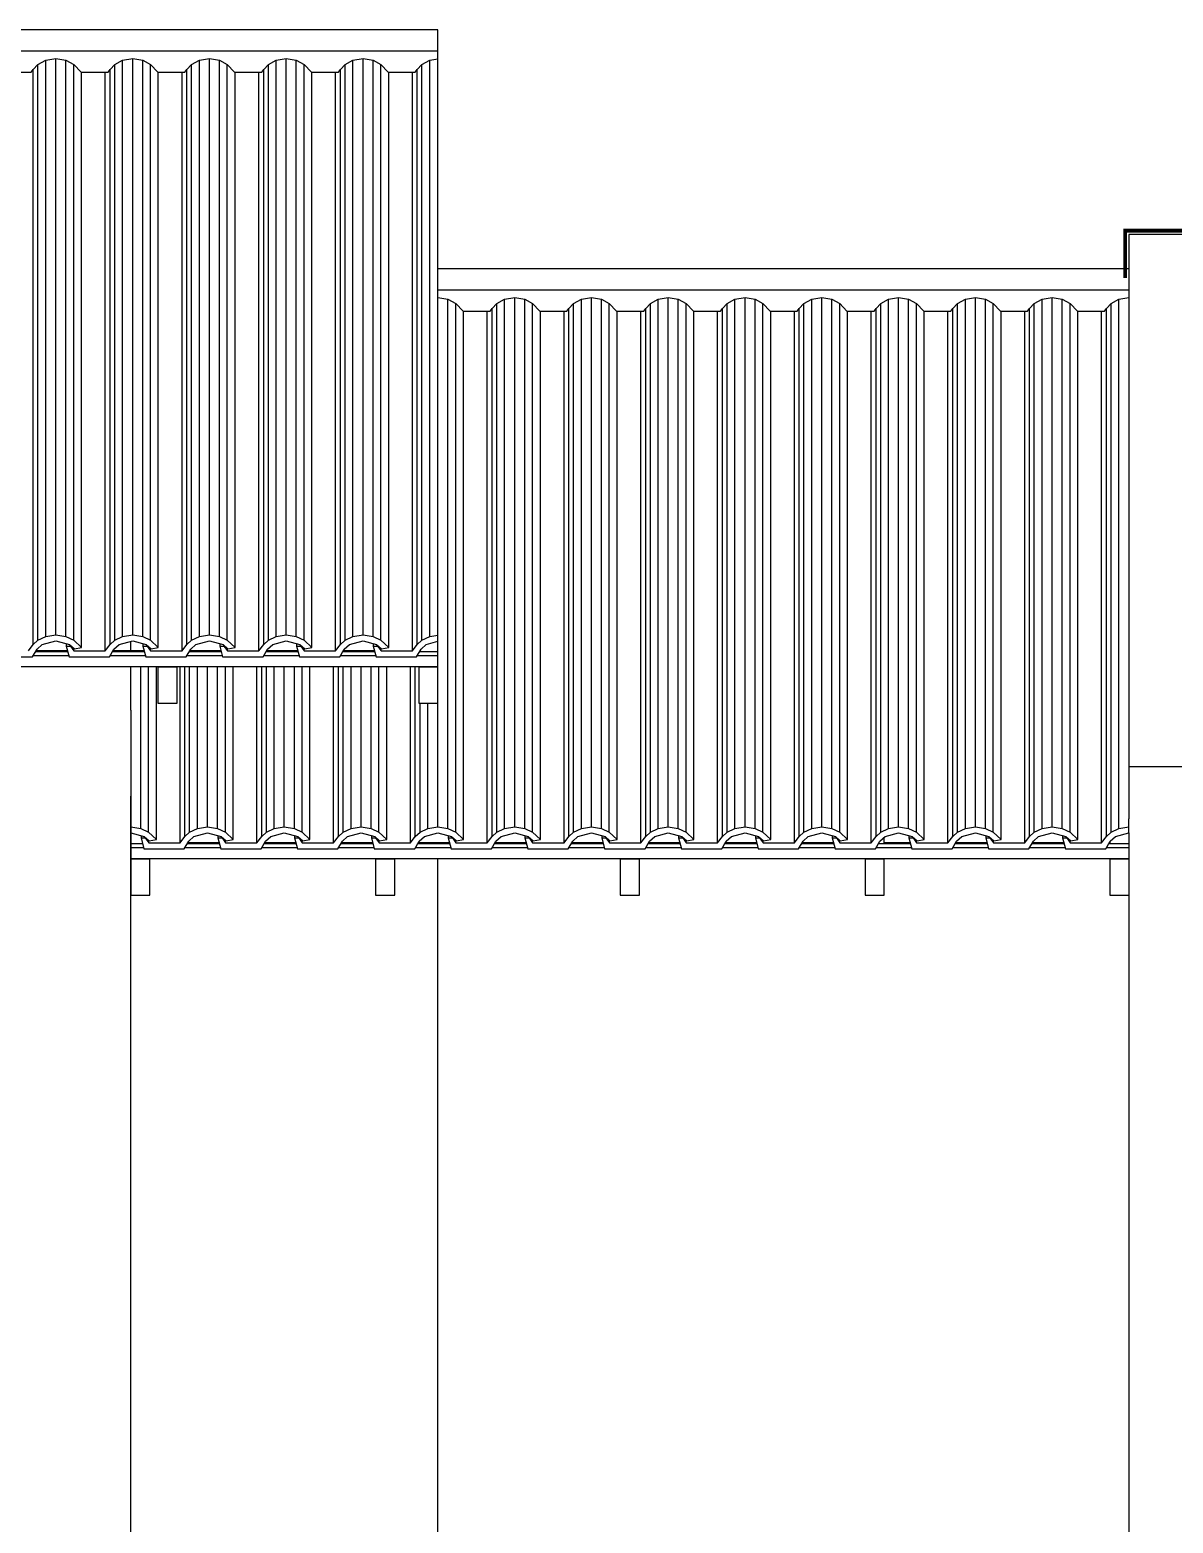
# Model space of a CAD drawing. Header units: metres. Extents: x 49 to 320, y -91 to 27.
# Drawn here: x 150.641 to 153.619, y -3.322 to 0.568 of the extents above; entities that cross this region are included whole.
import ezdxf

# ---------------------------------------------------------------- set-up
doc = ezdxf.new("R2010")
doc.units = ezdxf.units.M
doc.header["$LTSCALE"] = 0.2
doc.layers.add('ARQ-___-___-VST', color=9, linetype='Continuous')

msp = doc.modelspace()

# ---------------------------------------------------------------- linework, layer by layer
for p, q in [((151.7039, 0.5677), (145.6089, 0.5677)), ((151.7039, 0.5677), (145.6089, 0.5677)), ((151.7039, 0.5649), (151.7039, 0.5677)), ((151.7039, 0.5472), (151.7039, 0.5649)), ((151.7039, 0.5186), (151.7039, 0.5472)), ((145.6089, 0.5131), (151.7039, 0.5131)), ((151.7039, 0.5131), (151.7039, 0.5186)), ((151.7039, 0.4923), (151.7039, 0.5131)), ((150.6501, 0.4644), (150.6623, 0.4774)), ((150.6623, 0.4774), (150.6827, 0.4885)), ((150.6623, -1.0219), (150.6623, 0.4774)), ((150.6827, 0.4885), (150.7089, 0.4932)), ((150.6827, -1.012), (150.6827, 0.4885)), ((150.7089, -1.0079), (150.7089, 0.4932)), ((150.7089, 0.4932), (150.735, 0.4885)), ((150.735, -1.012), (150.735, 0.4885)), ((150.735, 0.4885), (150.7554, 0.4774)), ((150.7554, -1.0219), (150.7554, 0.4774)), ((150.7554, 0.4774), (150.7744, 0.4571)), ((150.8501, 0.4644), (150.8623, 0.4774)), ((150.8623, 0.4774), (150.8827, 0.4885)), ((150.8623, -1.0219), (150.8623, 0.4774)), ((150.8827, 0.4885), (150.9089, 0.4932)), ((150.8827, -1.012), (150.8827, 0.4885)), ((150.9089, -1.0079), (150.9089, 0.4932)), ((150.9089, 0.4932), (150.935, 0.4885)), ((150.935, -1.012), (150.935, 0.4885)), ((150.935, 0.4885), (150.9554, 0.4774)), ((150.9554, -1.0219), (150.9554, 0.4774)), ((150.9554, 0.4774), (150.9744, 0.4571)), ((151.0501, 0.4644), (151.0623, 0.4774)), ((151.0623, 0.4774), (151.0827, 0.4885)), ((151.0623, -1.0219), (151.0623, 0.4774)), ((151.0827, 0.4885), (151.1089, 0.4932)), ((151.0827, -1.012), (151.0827, 0.4885)), ((151.1089, -1.0079), (151.1089, 0.4932)), ((151.1089, 0.4932), (151.135, 0.4885)), ((151.135, -1.012), (151.135, 0.4885)), ((151.135, 0.4885), (151.1554, 0.4774)), ((151.1554, -1.0219), (151.1554, 0.4774)), ((151.1554, 0.4774), (151.1744, 0.4571)), ((151.2501, 0.4644), (151.2623, 0.4774)), ((151.2623, 0.4774), (151.2827, 0.4885)), ((151.2623, -1.0219), (151.2623, 0.4774)), ((151.2827, 0.4885), (151.3089, 0.4932)), ((151.2827, -1.012), (151.2827, 0.4885)), ((151.3089, -1.0079), (151.3089, 0.4932)), ((151.3089, 0.4932), (151.335, 0.4885)), ((151.335, -1.012), (151.335, 0.4885)), ((151.335, 0.4885), (151.3554, 0.4774)), ((151.3554, -1.0219), (151.3554, 0.4774)), ((151.3554, 0.4774), (151.3744, 0.4571)), ((151.4501, 0.4644), (151.4623, 0.4774)), ((151.4623, 0.4774), (151.4827, 0.4885)), ((151.4623, -1.0219), (151.4623, 0.4774)), ((151.4827, 0.4885), (151.5089, 0.4932)), ((151.4827, -1.012), (151.4827, 0.4885)), ((151.5089, -1.0079), (151.5089, 0.4932)), ((151.5089, 0.4932), (151.535, 0.4885)), ((151.535, -1.012), (151.535, 0.4885)), ((151.535, 0.4885), (151.5554, 0.4774)), ((151.5554, -1.0219), (151.5554, 0.4774)), ((151.5554, 0.4774), (151.5744, 0.4571)), ((151.6501, 0.4644), (151.6623, 0.4774)), ((151.6623, 0.4774), (151.6827, 0.4885)), ((151.6623, -1.0219), (151.6623, 0.4774)), ((151.6827, 0.4885), (151.7039, 0.4923)), ((151.6827, -1.012), (151.6827, 0.4885)), ((151.7039, -1.0087), (151.7039, 0.4923)), ((150.5744, 0.4571), (150.6449, 0.4571)), ((150.6449, 0.4571), (150.6501, 0.4644)), ((150.6501, -1.0335), (150.6501, 0.4644)), ((150.7744, 0.4571), (150.8449, 0.4571)), ((150.7757, -1.0413), (150.7757, 0.4571)), ((150.8374, -1.0494), (150.8374, 0.4571)), ((150.8449, 0.4571), (150.8501, 0.4644)), ((150.8501, -1.0335), (150.8501, 0.4644)), ((150.9744, 0.4571), (151.0449, 0.4571)), ((150.9757, -1.0413), (150.9757, 0.4571)), ((151.0374, -1.0494), (151.0374, 0.4571)), ((151.0449, 0.4571), (151.0501, 0.4644)), ((151.0501, -1.0335), (151.0501, 0.4644)), ((151.1744, 0.4571), (151.2449, 0.4571)), ((151.1757, -1.0413), (151.1757, 0.4571)), ((151.2374, -1.0494), (151.2374, 0.4571)), ((151.2449, 0.4571), (151.2501, 0.4644)), ((151.2501, -1.0335), (151.2501, 0.4644)), ((151.3744, 0.4571), (151.4449, 0.4571)), ((151.3757, -1.0413), (151.3757, 0.4571)), ((151.4374, -1.0494), (151.4374, 0.4571)), ((151.4449, 0.4571), (151.4501, 0.4644)), ((151.4501, -1.0335), (151.4501, 0.4644)), ((151.5744, 0.4571), (151.6449, 0.4571)), ((151.5757, -1.0413), (151.5757, 0.4571)), ((151.6374, -1.0494), (151.6374, 0.4571)), ((151.6449, 0.4571), (151.6501, 0.4644)), ((151.6501, -1.0335), (151.6501, 0.4644)), ((153.5039, 0.0346), (153.5039, -1.3514)), ((153.6539, 0.0346), (153.5039, 0.0346)), ((153.5039, -0.0548), (151.7039, -0.0548)), ((153.5039, -0.0548), (151.7039, -0.0548)), ((151.7039, -0.1094), (153.5039, -0.1094)), ((151.7039, -0.1293), (151.73, -0.134)), ((151.73, -1.512), (151.73, -0.134)), ((151.73, -0.134), (151.7504, -0.1451)), ((151.7504, -1.5219), (151.7504, -0.1451)), ((151.7504, -0.1451), (151.7694, -0.1654)), ((151.8451, -0.1581), (151.8573, -0.1451)), ((151.8573, -0.1451), (151.8777, -0.134)), ((151.8573, -1.5219), (151.8573, -0.1451)), ((151.8777, -0.134), (151.9039, -0.1293)), ((151.8777, -1.512), (151.8777, -0.134)), ((151.9039, -1.5079), (151.9039, -0.1293)), ((151.9039, -0.1293), (151.93, -0.134)), ((151.93, -1.512), (151.93, -0.134)), ((151.93, -0.134), (151.9504, -0.1451)), ((151.9504, -1.5219), (151.9504, -0.1451)), ((151.9504, -0.1451), (151.9694, -0.1654)), ((152.0451, -0.1581), (152.0573, -0.1451)), ((152.0573, -0.1451), (152.0777, -0.134)), ((152.0573, -1.5219), (152.0573, -0.1451)), ((152.0777, -0.134), (152.1039, -0.1293)), ((152.0777, -1.512), (152.0777, -0.134)), ((152.1039, -1.5079), (152.1039, -0.1293)), ((152.1039, -0.1293), (152.13, -0.134)), ((152.13, -1.512), (152.13, -0.134)), ((152.13, -0.134), (152.1504, -0.1451)), ((152.1504, -1.5219), (152.1504, -0.1451)), ((152.1504, -0.1451), (152.1694, -0.1654)), ((152.2451, -0.1581), (152.2573, -0.1451)), ((152.2573, -0.1451), (152.2777, -0.134)), ((152.2573, -1.5219), (152.2573, -0.1451)), ((152.2777, -0.134), (152.3039, -0.1293)), ((152.2777, -1.512), (152.2777, -0.134)), ((152.3039, -1.5079), (152.3039, -0.1293)), ((152.3039, -0.1293), (152.33, -0.134)), ((152.33, -1.512), (152.33, -0.134)), ((152.33, -0.134), (152.3504, -0.1451)), ((152.3504, -1.5219), (152.3504, -0.1451)), ((152.3504, -0.1451), (152.3694, -0.1654)), ((152.4451, -0.1581), (152.4573, -0.1451)), ((152.4573, -0.1451), (152.4777, -0.134)), ((152.4573, -1.5219), (152.4573, -0.1451)), ((152.4777, -0.134), (152.5039, -0.1293)), ((152.4777, -1.512), (152.4777, -0.134)), ((152.5039, -1.5079), (152.5039, -0.1293)), ((152.5039, -0.1293), (152.53, -0.134)), ((152.53, -1.512), (152.53, -0.134)), ((152.53, -0.134), (152.5504, -0.1451)), ((152.5504, -1.5219), (152.5504, -0.1451)), ((152.5504, -0.1451), (152.5694, -0.1654)), ((152.6451, -0.1581), (152.6573, -0.1451)), ((152.6573, -0.1451), (152.6777, -0.134)), ((152.6573, -1.5219), (152.6573, -0.1451)), ((152.6777, -0.134), (152.7039, -0.1293)), ((152.6777, -1.512), (152.6777, -0.134)), ((152.7039, -1.5079), (152.7039, -0.1293)), ((152.7039, -0.1293), (152.73, -0.134)), ((152.73, -1.512), (152.73, -0.134)), ((152.73, -0.134), (152.7504, -0.1451)), ((152.7504, -1.5219), (152.7504, -0.1451)), ((152.7504, -0.1451), (152.7694, -0.1654)), ((152.8451, -0.1581), (152.8573, -0.1451)), ((152.8573, -0.1451), (152.8777, -0.134)), ((152.8573, -1.5219), (152.8573, -0.1451)), ((152.8777, -0.134), (152.9039, -0.1293)), ((152.8777, -1.512), (152.8777, -0.134)), ((152.9039, -1.5079), (152.9039, -0.1293)), ((152.9039, -0.1293), (152.93, -0.134)), ((152.93, -1.512), (152.93, -0.134)), ((152.93, -0.134), (152.9504, -0.1451)), ((152.9504, -1.5219), (152.9504, -0.1451)), ((152.9504, -0.1451), (152.9694, -0.1654)), ((153.0451, -0.1581), (153.0573, -0.1451)), ((153.0573, -0.1451), (153.0777, -0.134)), ((153.0573, -1.5219), (153.0573, -0.1451)), ((153.0777, -0.134), (153.1039, -0.1293)), ((153.0777, -1.512), (153.0777, -0.134)), ((153.1039, -1.5079), (153.1039, -0.1293)), ((153.1039, -0.1293), (153.13, -0.134)), ((153.13, -1.512), (153.13, -0.134)), ((153.13, -0.134), (153.1504, -0.1451)), ((153.1504, -1.5219), (153.1504, -0.1451)), ((153.1504, -0.1451), (153.1694, -0.1654)), ((153.2451, -0.1581), (153.2573, -0.1451)), ((153.2573, -0.1451), (153.2777, -0.134)), ((153.2573, -1.5219), (153.2573, -0.1451)), ((153.2777, -0.134), (153.3039, -0.1293)), ((153.2777, -1.512), (153.2777, -0.134)), ((153.3039, -1.5079), (153.3039, -0.1293)), ((153.3039, -0.1293), (153.33, -0.134)), ((153.33, -1.512), (153.33, -0.134)), ((153.33, -0.134), (153.3504, -0.1451)), ((153.3504, -1.5219), (153.3504, -0.1451)), ((153.3504, -0.1451), (153.3694, -0.1654)), ((153.4451, -0.1581), (153.4573, -0.1451)), ((153.4573, -0.1451), (153.4777, -0.134)), ((153.4573, -1.5219), (153.4573, -0.1451)), ((153.4777, -0.134), (153.5039, -0.1293)), ((153.4777, -1.512), (153.4777, -0.134)), ((151.7694, -0.1654), (151.8399, -0.1654)), ((151.7707, -1.5413), (151.7707, -0.1654)), ((151.8324, -1.5494), (151.8324, -0.1654)), ((151.8399, -0.1654), (151.8451, -0.1581)), ((151.8451, -1.5335), (151.8451, -0.1581)), ((151.9694, -0.1654), (152.0399, -0.1654)), ((151.9707, -1.5413), (151.9707, -0.1654)), ((152.0324, -1.5494), (152.0324, -0.1654)), ((152.0399, -0.1654), (152.0451, -0.1581)), ((152.0451, -1.5335), (152.0451, -0.1581)), ((152.1694, -0.1654), (152.2399, -0.1654)), ((152.1707, -1.5413), (152.1707, -0.1654)), ((152.2324, -1.5494), (152.2324, -0.1654)), ((152.2399, -0.1654), (152.2451, -0.1581)), ((152.2451, -1.5335), (152.2451, -0.1581)), ((152.3694, -0.1654), (152.4399, -0.1654)), ((152.3707, -1.5413), (152.3707, -0.1654)), ((152.4324, -1.5494), (152.4324, -0.1654)), ((152.4399, -0.1654), (152.4451, -0.1581)), ((152.4451, -1.5335), (152.4451, -0.1581)), ((152.5694, -0.1654), (152.6399, -0.1654)), ((152.5707, -1.5413), (152.5707, -0.1654)), ((152.6324, -1.5494), (152.6324, -0.1654)), ((152.6399, -0.1654), (152.6451, -0.1581)), ((152.6451, -1.5335), (152.6451, -0.1581)), ((152.7694, -0.1654), (152.8399, -0.1654)), ((152.7707, -1.5413), (152.7707, -0.1654)), ((152.8324, -1.5494), (152.8324, -0.1654)), ((152.8399, -0.1654), (152.8451, -0.1581)), ((152.8451, -1.5335), (152.8451, -0.1581)), ((152.9694, -0.1654), (153.0399, -0.1654)), ((152.9707, -1.5413), (152.9707, -0.1654)), ((153.0324, -1.5494), (153.0324, -0.1654)), ((153.0399, -0.1654), (153.0451, -0.1581)), ((153.0451, -1.5335), (153.0451, -0.1581)), ((153.1694, -0.1654), (153.2399, -0.1654)), ((153.1707, -1.5413), (153.1707, -0.1654)), ((153.2324, -1.5494), (153.2324, -0.1654)), ((153.2399, -0.1654), (153.2451, -0.1581)), ((153.2451, -1.5335), (153.2451, -0.1581)), ((153.3694, -0.1654), (153.4399, -0.1654)), ((153.3707, -1.5413), (153.3707, -0.1654)), ((153.4324, -1.5494), (153.4324, -0.1654)), ((153.4399, -0.1654), (153.4451, -0.1581)), ((153.4451, -1.5335), (153.4451, -0.1581)), ((150.6827, -1.012), (150.7089, -1.0079)), ((150.7089, -1.0079), (150.735, -1.012)), ((150.8827, -1.012), (150.9089, -1.0079)), ((150.9089, -1.0079), (150.935, -1.012)), ((151.0827, -1.012), (151.1089, -1.0079)), ((151.1089, -1.0079), (151.135, -1.012)), ((151.2827, -1.012), (151.3089, -1.0079)), ((151.3089, -1.0079), (151.335, -1.012)), ((151.4827, -1.012), (151.5089, -1.0079)), ((151.5089, -1.0079), (151.535, -1.012)), ((151.6827, -1.012), (151.7039, -1.0087)), ((151.7039, -1.0249), (151.7039, -1.0087)), ((150.6374, -1.0494), (150.6501, -1.0335)), ((150.6484, -1.065), (150.66, -1.0451)), ((150.6501, -1.0335), (150.6623, -1.0219)), ((150.6578, -1.0489), (150.7389, -1.0489)), ((150.66, -1.0451), (150.6736, -1.0335)), ((150.6623, -1.0219), (150.6827, -1.012)), ((150.6736, -1.0335), (150.7089, -1.0234)), ((150.7089, -1.0234), (150.7442, -1.0335)), ((150.735, -1.012), (150.7554, -1.0219)), ((150.7357, -1.0311), (150.7357, -1.0371)), ((150.7357, -1.0371), (150.7432, -1.065)), ((150.7357, -1.0371), (150.7467, -1.0371)), ((150.7442, -1.0335), (150.757, -1.0442)), ((150.7467, -1.0371), (150.7467, -1.0356)), ((150.7467, -1.0371), (150.7557, -1.0494)), ((150.7554, -1.0219), (150.7757, -1.0413)), ((150.7557, -1.0494), (150.7557, -1.0431)), ((150.7557, -1.0494), (150.8374, -1.0494)), ((150.757, -1.0442), (150.7757, -1.0413)), ((150.8374, -1.0494), (150.8501, -1.0335)), ((150.8484, -1.065), (150.86, -1.0451)), ((150.8501, -1.0335), (150.8623, -1.0219)), ((150.8578, -1.0489), (150.8939, -1.0489)), ((150.86, -1.0451), (150.8736, -1.0335)), ((150.8623, -1.0219), (150.8827, -1.012)), ((150.8736, -1.0335), (150.9089, -1.0234)), ((150.8939, -1.0489), (150.9039, -1.0489)), ((150.9039, -1.0489), (150.9039, -1.0249)), ((150.9039, -1.0489), (150.9389, -1.0489)), ((150.9039, -1.0523), (150.9039, -1.0489)), ((150.9089, -1.0234), (150.9442, -1.0335)), ((150.93, -1.0523), (150.93, -1.0489)), ((150.935, -1.012), (150.9554, -1.0219)), ((150.9357, -1.0311), (150.9357, -1.0371)), ((150.9357, -1.0371), (150.9432, -1.065)), ((150.9357, -1.0371), (150.9467, -1.0371)), ((150.9442, -1.0335), (150.957, -1.0442)), ((150.9467, -1.0371), (150.9467, -1.0356)), ((150.9467, -1.0371), (150.9557, -1.0494)), ((150.9554, -1.0219), (150.9757, -1.0413)), ((150.9557, -1.0494), (150.9557, -1.0431)), ((150.9557, -1.0494), (151.0374, -1.0494)), ((150.957, -1.0442), (150.9757, -1.0413)), ((151.0374, -1.0494), (151.0501, -1.0335)), ((151.0484, -1.065), (151.06, -1.0451)), ((151.0501, -1.0335), (151.0623, -1.0219)), ((151.0573, -1.0523), (151.0573, -1.0496)), ((151.0578, -1.0489), (151.1389, -1.0489)), ((151.06, -1.0451), (151.0736, -1.0335)), ((151.0623, -1.0219), (151.0827, -1.012)), ((151.0736, -1.0335), (151.1089, -1.0234)), ((151.0777, -1.0523), (151.0777, -1.0489)), ((151.1039, -1.0523), (151.1039, -1.0489)), ((151.1089, -1.0234), (151.1442, -1.0335)), ((151.13, -1.0523), (151.13, -1.0489)), ((151.135, -1.012), (151.1554, -1.0219)), ((151.1357, -1.0311), (151.1357, -1.0371)), ((151.1357, -1.0371), (151.1432, -1.065)), ((151.1357, -1.0371), (151.1467, -1.0371)), ((151.1442, -1.0335), (151.157, -1.0442)), ((151.1467, -1.0371), (151.1467, -1.0356)), ((151.1467, -1.0371), (151.1557, -1.0494)), ((151.1554, -1.0219), (151.1757, -1.0413)), ((151.1557, -1.0494), (151.1557, -1.0431)), ((151.1557, -1.0494), (151.2374, -1.0494)), ((151.157, -1.0442), (151.1757, -1.0413)), ((151.2374, -1.0494), (151.2501, -1.0335)), ((151.2484, -1.065), (151.26, -1.0451)), ((151.2501, -1.0335), (151.2623, -1.0219)), ((151.2573, -1.0523), (151.2573, -1.0496)), ((151.2578, -1.0489), (151.3389, -1.0489)), ((151.26, -1.0451), (151.2736, -1.0335)), ((151.2623, -1.0219), (151.2827, -1.012)), ((151.2736, -1.0335), (151.3089, -1.0234)), ((151.2777, -1.0523), (151.2777, -1.0489)), ((151.3039, -1.0523), (151.3039, -1.0489)), ((151.3089, -1.0234), (151.3442, -1.0335)), ((151.33, -1.0523), (151.33, -1.0489)), ((151.335, -1.012), (151.3554, -1.0219)), ((151.3357, -1.0311), (151.3357, -1.0371)), ((151.3357, -1.0371), (151.3432, -1.065)), ((151.3357, -1.0371), (151.3467, -1.0371)), ((151.3442, -1.0335), (151.357, -1.0442)), ((151.3467, -1.0371), (151.3467, -1.0356)), ((151.3467, -1.0371), (151.3557, -1.0494)), ((151.3554, -1.0219), (151.3757, -1.0413)), ((151.3557, -1.0494), (151.3557, -1.0431)), ((151.3557, -1.0494), (151.4374, -1.0494)), ((151.357, -1.0442), (151.3757, -1.0413)), ((151.4374, -1.0494), (151.4501, -1.0335)), ((151.4484, -1.065), (151.46, -1.0451)), ((151.4501, -1.0335), (151.4623, -1.0219)), ((151.4573, -1.0523), (151.4573, -1.0496)), ((151.4578, -1.0489), (151.5389, -1.0489)), ((151.46, -1.0451), (151.4736, -1.0335)), ((151.4623, -1.0219), (151.4827, -1.012)), ((151.4736, -1.0335), (151.5089, -1.0234)), ((151.4777, -1.0523), (151.4777, -1.0489)), ((151.5039, -1.0523), (151.5039, -1.0489)), ((151.5089, -1.0234), (151.5442, -1.0335)), ((151.53, -1.0523), (151.53, -1.0489)), ((151.535, -1.012), (151.5554, -1.0219)), ((151.5357, -1.0311), (151.5357, -1.0371)), ((151.5357, -1.0371), (151.5432, -1.065)), ((151.5357, -1.0371), (151.5467, -1.0371)), ((151.5442, -1.0335), (151.557, -1.0442)), ((151.5467, -1.0371), (151.5467, -1.0356)), ((151.5467, -1.0371), (151.5557, -1.0494)), ((151.5554, -1.0219), (151.5757, -1.0413)), ((151.5557, -1.0494), (151.5557, -1.0431)), ((151.5557, -1.0494), (151.6374, -1.0494)), ((151.557, -1.0442), (151.5757, -1.0413)), ((151.6374, -1.0494), (151.6501, -1.0335)), ((151.6484, -1.065), (151.66, -1.0451)), ((151.6501, -1.0335), (151.6623, -1.0219)), ((151.66, -1.0451), (151.6736, -1.0335)), ((151.6623, -1.0219), (151.6827, -1.012)), ((151.6736, -1.0335), (151.7039, -1.0249)), ((151.7039, -1.0523), (151.7039, -1.0249)), ((150.5432, -1.065), (150.6484, -1.065)), ((150.65, -1.0622), (150.7424, -1.0622)), ((150.7398, -1.0523), (150.6558, -1.0523)), ((150.7432, -1.065), (150.8484, -1.065)), ((150.85, -1.0622), (150.9424, -1.0622)), ((150.9398, -1.0523), (150.8558, -1.0523)), ((150.9432, -1.065), (151.0484, -1.065)), ((151.05, -1.0622), (151.1424, -1.0622)), ((151.1398, -1.0523), (151.0558, -1.0523)), ((151.1432, -1.065), (151.2484, -1.065)), ((151.25, -1.0622), (151.3424, -1.0622)), ((151.3398, -1.0523), (151.2558, -1.0523)), ((151.3432, -1.065), (151.4484, -1.065)), ((151.45, -1.0622), (151.5424, -1.0622)), ((151.5398, -1.0523), (151.4558, -1.0523)), ((151.5432, -1.065), (151.6484, -1.065)), ((151.65, -1.0622), (151.7039, -1.0622)), ((151.7039, -1.0523), (151.6558, -1.0523)), ((151.7039, -1.0622), (151.7039, -1.0523)), ((151.7039, -1.0905), (151.7039, -1.0622)), ((145.0089, -1.0905), (151.7039, -1.0905)), ((150.9039, -1.2038), (150.9039, -1.0905)), ((150.93, -1.512), (150.93, -1.0905)), ((150.9504, -1.5219), (150.9504, -1.0905)), ((150.9707, -1.5413), (150.9707, -1.0905)), ((150.9744, -1.0905), (150.9744, -1.0914)), ((150.9744, -1.0914), (150.9744, -1.1858)), ((150.9744, -1.0914), (151.0244, -1.0914)), ((151.0244, -1.0914), (151.0244, -1.0905)), ((151.0244, -1.1858), (151.0244, -1.0914)), ((151.0324, -1.5494), (151.0324, -1.0905)), ((151.0451, -1.5335), (151.0451, -1.0905)), ((151.0573, -1.5219), (151.0573, -1.0905)), ((151.0777, -1.512), (151.0777, -1.0905)), ((151.1039, -1.5079), (151.1039, -1.0905)), ((151.13, -1.512), (151.13, -1.0905)), ((151.1504, -1.5219), (151.1504, -1.0905)), ((151.1707, -1.5413), (151.1707, -1.0905)), ((151.2324, -1.5494), (151.2324, -1.0905)), ((151.2451, -1.5335), (151.2451, -1.0905)), ((151.2573, -1.5219), (151.2573, -1.0905)), ((151.2777, -1.512), (151.2777, -1.0905)), ((151.3039, -1.5079), (151.3039, -1.0905)), ((151.33, -1.512), (151.33, -1.0905)), ((151.3504, -1.5219), (151.3504, -1.0905)), ((151.3707, -1.5413), (151.3707, -1.0905)), ((151.4324, -1.5494), (151.4324, -1.0905)), ((151.4451, -1.5335), (151.4451, -1.0905)), ((151.4573, -1.5219), (151.4573, -1.0905)), ((151.4777, -1.512), (151.4777, -1.0905)), ((151.5039, -1.5079), (151.5039, -1.0905)), ((151.53, -1.512), (151.53, -1.0905)), ((151.5504, -1.5219), (151.5504, -1.0905)), ((151.5707, -1.5413), (151.5707, -1.0905)), ((151.6324, -1.5494), (151.6324, -1.0905)), ((151.6451, -1.5335), (151.6451, -1.0905)), ((151.6539, -1.0905), (151.6539, -1.0914)), ((151.6539, -1.0914), (151.6539, -1.1858)), ((151.6539, -1.0914), (151.7039, -1.0914)), ((151.7039, -1.0914), (151.7039, -1.0905)), ((151.7039, -1.1858), (151.7039, -1.0914)), ((150.9039, -1.2038), (150.9039, -1.5079)), ((150.9744, -1.1858), (151.0244, -1.1858)), ((151.6539, -1.1858), (151.7039, -1.1858)), ((151.6573, -1.5219), (151.6573, -1.1858)), ((151.6777, -1.512), (151.6777, -1.1858)), ((151.7039, -1.5079), (151.7039, -1.1858)), ((153.5039, -1.3514), (153.5039, -1.4873)), ((153.6539, -1.3514), (153.5039, -1.3514)), ((150.9039, -4.3989), (150.9039, -1.4279)), ((150.9039, -1.5079), (150.9039, -1.5234)), ((150.9039, -1.5079), (150.93, -1.512)), ((150.93, -1.512), (150.9504, -1.5219)), ((151.0573, -1.5219), (151.0777, -1.512)), ((151.0777, -1.512), (151.1039, -1.5079)), ((151.1039, -1.5079), (151.13, -1.512)), ((151.13, -1.512), (151.1504, -1.5219)), ((151.2573, -1.5219), (151.2777, -1.512)), ((151.2777, -1.512), (151.3039, -1.5079)), ((151.3039, -1.5079), (151.33, -1.512)), ((151.33, -1.512), (151.3504, -1.5219)), ((151.4573, -1.5219), (151.4777, -1.512)), ((151.4777, -1.512), (151.5039, -1.5079)), ((151.5039, -1.5079), (151.53, -1.512)), ((151.53, -1.512), (151.5504, -1.5219)), ((151.6573, -1.5219), (151.6777, -1.512)), ((151.6777, -1.512), (151.7039, -1.5079)), ((151.7039, -1.5079), (151.73, -1.512)), ((151.73, -1.512), (151.7504, -1.5219)), ((151.8573, -1.5219), (151.8777, -1.512)), ((151.8777, -1.512), (151.9039, -1.5079)), ((151.9039, -1.5079), (151.93, -1.512)), ((151.93, -1.512), (151.9504, -1.5219)), ((152.0573, -1.5219), (152.0777, -1.512)), ((152.0777, -1.512), (152.1039, -1.5079)), ((152.1039, -1.5079), (152.13, -1.512)), ((152.13, -1.512), (152.1504, -1.5219)), ((152.2573, -1.5219), (152.2777, -1.512)), ((152.2777, -1.512), (152.3039, -1.5079)), ((152.3039, -1.5079), (152.33, -1.512)), ((152.33, -1.512), (152.3504, -1.5219)), ((152.4573, -1.5219), (152.4777, -1.512)), ((152.4777, -1.512), (152.5039, -1.5079)), ((152.5039, -1.5079), (152.53, -1.512)), ((152.53, -1.512), (152.5504, -1.5219)), ((152.6573, -1.5219), (152.6777, -1.512)), ((152.6777, -1.512), (152.7039, -1.5079)), ((152.7039, -1.5079), (152.73, -1.512)), ((152.73, -1.512), (152.7504, -1.5219)), ((152.8573, -1.5219), (152.8777, -1.512)), ((152.8777, -1.512), (152.9039, -1.5079)), ((152.9039, -1.5079), (152.93, -1.512)), ((152.93, -1.512), (152.9504, -1.5219)), ((153.0573, -1.5219), (153.0777, -1.512)), ((153.0777, -1.512), (153.1039, -1.5079)), ((153.1039, -1.5079), (153.13, -1.512)), ((153.13, -1.512), (153.1504, -1.5219)), ((153.2573, -1.5219), (153.2777, -1.512)), ((153.2777, -1.512), (153.3039, -1.5079)), ((153.3039, -1.5079), (153.33, -1.512)), ((153.33, -1.512), (153.3504, -1.5219)), ((153.4573, -1.5219), (153.4777, -1.512)), ((153.4777, -1.512), (153.5039, -1.5079)), ((153.5039, -1.5079), (153.5039, -1.4873)), ((153.5039, -1.5234), (153.5039, -1.5079)), ((150.9039, -1.5234), (150.9392, -1.5335)), ((150.9039, -1.5234), (150.9039, -1.5523)), ((150.9039, -1.5523), (150.9039, -1.5622)), ((150.9348, -1.5523), (150.9039, -1.5523)), ((150.9307, -1.5311), (150.9307, -1.5371)), ((150.9307, -1.5371), (150.9382, -1.565)), ((150.9307, -1.5371), (150.9417, -1.5371)), ((150.9392, -1.5335), (150.952, -1.5442)), ((150.9417, -1.5371), (150.9417, -1.5356)), ((150.9417, -1.5371), (150.9507, -1.5494)), ((150.9504, -1.5219), (150.9707, -1.5413)), ((150.9507, -1.5494), (150.9507, -1.5431)), ((150.9507, -1.5494), (151.0324, -1.5494)), ((150.952, -1.5442), (150.9707, -1.5413)), ((151.0324, -1.5494), (151.0451, -1.5335)), ((151.0434, -1.565), (151.055, -1.5451)), ((151.0451, -1.5335), (151.0573, -1.5219)), ((151.1348, -1.5523), (151.0508, -1.5523)), ((151.0528, -1.5489), (151.1339, -1.5489)), ((151.055, -1.5451), (151.0686, -1.5335)), ((151.0686, -1.5335), (151.1039, -1.5234)), ((151.0696, -1.5489), (151.0696, -1.5489)), ((151.0739, -1.5489), (151.0739, -1.5489)), ((151.1039, -1.5234), (151.1392, -1.5335)), ((151.1307, -1.5311), (151.1307, -1.5371)), ((151.1307, -1.5371), (151.1382, -1.565)), ((151.1307, -1.5371), (151.1417, -1.5371)), ((151.1392, -1.5335), (151.152, -1.5442)), ((151.1417, -1.5371), (151.1417, -1.5356)), ((151.1417, -1.5371), (151.1507, -1.5494)), ((151.1504, -1.5219), (151.1707, -1.5413)), ((151.1507, -1.5494), (151.1507, -1.5431)), ((151.1507, -1.5494), (151.2324, -1.5494)), ((151.152, -1.5442), (151.1707, -1.5413)), ((151.2324, -1.5494), (151.2451, -1.5335)), ((151.2434, -1.565), (151.255, -1.5451)), ((151.2451, -1.5335), (151.2573, -1.5219)), ((151.3348, -1.5523), (151.2508, -1.5523)), ((151.2528, -1.5489), (151.3339, -1.5489)), ((151.255, -1.5451), (151.2686, -1.5335)), ((151.2686, -1.5335), (151.3039, -1.5234)), ((151.2696, -1.5489), (151.2696, -1.5489)), ((151.2739, -1.5489), (151.2739, -1.5489)), ((151.3039, -1.5234), (151.3392, -1.5335)), ((151.3307, -1.5311), (151.3307, -1.5371)), ((151.3307, -1.5371), (151.3382, -1.565)), ((151.3307, -1.5371), (151.3417, -1.5371)), ((151.3392, -1.5335), (151.352, -1.5442)), ((151.3417, -1.5371), (151.3417, -1.5356)), ((151.3417, -1.5371), (151.3507, -1.5494)), ((151.3504, -1.5219), (151.3707, -1.5413)), ((151.3507, -1.5494), (151.3507, -1.5431)), ((151.3507, -1.5494), (151.4324, -1.5494)), ((151.352, -1.5442), (151.3707, -1.5413)), ((151.4324, -1.5494), (151.4451, -1.5335)), ((151.4434, -1.565), (151.455, -1.5451)), ((151.4451, -1.5335), (151.4573, -1.5219)), ((151.5348, -1.5523), (151.4508, -1.5523)), ((151.4528, -1.5489), (151.5339, -1.5489)), ((151.455, -1.5451), (151.4686, -1.5335)), ((151.4686, -1.5335), (151.5039, -1.5234)), ((151.4696, -1.5489), (151.4696, -1.5489)), ((151.4739, -1.5489), (151.4739, -1.5489)), ((151.5039, -1.5234), (151.5392, -1.5335)), ((151.5307, -1.5311), (151.5307, -1.5371)), ((151.5307, -1.5371), (151.5382, -1.565)), ((151.5307, -1.5371), (151.5417, -1.5371)), ((151.5392, -1.5335), (151.552, -1.5442)), ((151.5417, -1.5371), (151.5417, -1.5356)), ((151.5417, -1.5371), (151.5507, -1.5494)), ((151.5504, -1.5219), (151.5707, -1.5413)), ((151.5507, -1.5494), (151.5507, -1.5431)), ((151.5507, -1.5494), (151.6324, -1.5494)), ((151.552, -1.5442), (151.5707, -1.5413)), ((151.6324, -1.5494), (151.6451, -1.5335)), ((151.6434, -1.565), (151.655, -1.5451)), ((151.6451, -1.5335), (151.6573, -1.5219)), ((151.7348, -1.5523), (151.6508, -1.5523)), ((151.6528, -1.5489), (151.7339, -1.5489)), ((151.655, -1.5451), (151.6686, -1.5335)), ((151.6686, -1.5335), (151.7039, -1.5234)), ((151.6696, -1.5489), (151.6696, -1.5489)), ((151.6739, -1.5489), (151.6739, -1.5489)), ((151.7039, -1.5234), (151.7392, -1.5335)), ((151.7307, -1.5311), (151.7307, -1.5371)), ((151.7307, -1.5371), (151.7382, -1.565)), ((151.7307, -1.5371), (151.7417, -1.5371)), ((151.7392, -1.5335), (151.752, -1.5442)), ((151.7417, -1.5371), (151.7417, -1.5356)), ((151.7417, -1.5371), (151.7507, -1.5494)), ((151.7504, -1.5219), (151.7707, -1.5413)), ((151.7507, -1.5494), (151.7507, -1.5431)), ((151.7507, -1.5494), (151.8324, -1.5494)), ((151.752, -1.5442), (151.7707, -1.5413)), ((151.8324, -1.5494), (151.8451, -1.5335)), ((151.8434, -1.565), (151.855, -1.5451)), ((151.8451, -1.5335), (151.8573, -1.5219)), ((151.9348, -1.5523), (151.8508, -1.5523)), ((151.8528, -1.5489), (151.9339, -1.5489)), ((151.855, -1.5451), (151.8686, -1.5335)), ((151.8686, -1.5335), (151.9039, -1.5234)), ((151.8696, -1.5489), (151.8696, -1.5489)), ((151.8739, -1.5489), (151.8739, -1.5489)), ((151.9039, -1.5234), (151.9392, -1.5335)), ((151.9307, -1.5311), (151.9307, -1.5371)), ((151.9307, -1.5371), (151.9382, -1.565)), ((151.9307, -1.5371), (151.9417, -1.5371)), ((151.9392, -1.5335), (151.952, -1.5442)), ((151.9417, -1.5371), (151.9417, -1.5356)), ((151.9417, -1.5371), (151.9507, -1.5494)), ((151.9504, -1.5219), (151.9707, -1.5413)), ((151.9507, -1.5494), (151.9507, -1.5431)), ((151.9507, -1.5494), (152.0324, -1.5494)), ((151.952, -1.5442), (151.9707, -1.5413)), ((152.0324, -1.5494), (152.0451, -1.5335)), ((152.0434, -1.565), (152.055, -1.5451)), ((152.0451, -1.5335), (152.0573, -1.5219)), ((152.1348, -1.5523), (152.0508, -1.5523)), ((152.0528, -1.5489), (152.1339, -1.5489)), ((152.055, -1.5451), (152.0686, -1.5335)), ((152.0686, -1.5335), (152.1039, -1.5234)), ((152.0696, -1.5489), (152.0696, -1.5489)), ((152.0739, -1.5489), (152.0739, -1.5489)), ((152.1039, -1.5234), (152.1392, -1.5335)), ((152.1307, -1.5311), (152.1307, -1.5371)), ((152.1307, -1.5371), (152.1382, -1.565)), ((152.1307, -1.5371), (152.1417, -1.5371)), ((152.1392, -1.5335), (152.152, -1.5442)), ((152.1417, -1.5371), (152.1417, -1.5356)), ((152.1417, -1.5371), (152.1507, -1.5494)), ((152.1504, -1.5219), (152.1707, -1.5413)), ((152.1507, -1.5494), (152.1507, -1.5431)), ((152.1507, -1.5494), (152.2324, -1.5494)), ((152.152, -1.5442), (152.1707, -1.5413)), ((152.2324, -1.5494), (152.2451, -1.5335)), ((152.2434, -1.565), (152.255, -1.5451)), ((152.2451, -1.5335), (152.2573, -1.5219)), ((152.3348, -1.5523), (152.2508, -1.5523)), ((152.2528, -1.5489), (152.3339, -1.5489)), ((152.255, -1.5451), (152.2686, -1.5335)), ((152.2686, -1.5335), (152.3039, -1.5234)), ((152.2696, -1.5489), (152.2696, -1.5489)), ((152.2739, -1.5489), (152.2739, -1.5489)), ((152.3039, -1.5234), (152.3392, -1.5335)), ((152.3307, -1.5311), (152.3307, -1.5371)), ((152.3307, -1.5371), (152.3382, -1.565)), ((152.3307, -1.5371), (152.3417, -1.5371)), ((152.3392, -1.5335), (152.352, -1.5442)), ((152.3417, -1.5371), (152.3417, -1.5356)), ((152.3417, -1.5371), (152.3507, -1.5494)), ((152.3504, -1.5219), (152.3707, -1.5413)), ((152.3507, -1.5494), (152.3507, -1.5431)), ((152.3507, -1.5494), (152.4324, -1.5494)), ((152.352, -1.5442), (152.3707, -1.5413)), ((152.4324, -1.5494), (152.4451, -1.5335)), ((152.4434, -1.565), (152.455, -1.5451)), ((152.4451, -1.5335), (152.4573, -1.5219)), ((152.5348, -1.5523), (152.4508, -1.5523)), ((152.4528, -1.5489), (152.5339, -1.5489)), ((152.455, -1.5451), (152.4686, -1.5335)), ((152.4686, -1.5335), (152.5039, -1.5234)), ((152.4696, -1.5489), (152.4696, -1.5489)), ((152.4739, -1.5489), (152.4739, -1.5489)), ((152.5039, -1.5234), (152.5392, -1.5335)), ((152.5307, -1.5311), (152.5307, -1.5371)), ((152.5307, -1.5371), (152.5382, -1.565)), ((152.5307, -1.5371), (152.5417, -1.5371)), ((152.5392, -1.5335), (152.552, -1.5442)), ((152.5417, -1.5371), (152.5417, -1.5356)), ((152.5417, -1.5371), (152.5507, -1.5494)), ((152.5504, -1.5219), (152.5707, -1.5413)), ((152.5507, -1.5494), (152.5507, -1.5431)), ((152.5507, -1.5494), (152.6324, -1.5494)), ((152.552, -1.5442), (152.5707, -1.5413)), ((152.6324, -1.5494), (152.6451, -1.5335)), ((152.6434, -1.565), (152.655, -1.5451)), ((152.6451, -1.5335), (152.6573, -1.5219)), ((152.7348, -1.5523), (152.6508, -1.5523)), ((152.6528, -1.5489), (152.7339, -1.5489)), ((152.655, -1.5451), (152.6686, -1.5335)), ((152.6686, -1.5335), (152.7039, -1.5234)), ((152.6696, -1.5489), (152.6696, -1.5489)), ((152.6739, -1.5489), (152.6739, -1.5489)), ((152.7039, -1.5234), (152.7392, -1.5335)), ((152.7307, -1.5311), (152.7307, -1.5371)), ((152.7307, -1.5371), (152.7382, -1.565)), ((152.7307, -1.5371), (152.7417, -1.5371)), ((152.7392, -1.5335), (152.752, -1.5442)), ((152.7417, -1.5371), (152.7417, -1.5356)), ((152.7417, -1.5371), (152.7507, -1.5494)), ((152.7504, -1.5219), (152.7707, -1.5413)), ((152.7507, -1.5494), (152.7507, -1.5431)), ((152.7507, -1.5494), (152.8324, -1.5494)), ((152.752, -1.5442), (152.7707, -1.5413)), ((152.8324, -1.5494), (152.8451, -1.5335)), ((152.8434, -1.565), (152.855, -1.5451)), ((152.8451, -1.5335), (152.8573, -1.5219)), ((152.9348, -1.5523), (152.8508, -1.5523)), ((152.855, -1.5451), (152.8686, -1.5335)), ((152.8664, -1.5523), (152.8664, -1.5354)), ((152.8664, -1.5489), (152.9339, -1.5489)), ((152.8686, -1.5335), (152.9039, -1.5234)), ((152.8696, -1.5489), (152.8696, -1.5489)), ((152.8739, -1.5489), (152.8739, -1.5489)), ((152.9039, -1.5234), (152.9392, -1.5335)), ((152.9307, -1.5311), (152.9307, -1.5371)), ((152.9307, -1.5371), (152.9382, -1.565)), ((152.9307, -1.5371), (152.9417, -1.5371)), ((152.9392, -1.5335), (152.952, -1.5442)), ((152.9417, -1.5371), (152.9417, -1.5356)), ((152.9417, -1.5371), (152.9507, -1.5494)), ((152.9504, -1.5219), (152.9707, -1.5413)), ((152.9507, -1.5494), (152.9507, -1.5431)), ((152.9507, -1.5494), (153.0324, -1.5494)), ((152.952, -1.5442), (152.9707, -1.5413)), ((153.0324, -1.5494), (153.0451, -1.5335)), ((153.0434, -1.565), (153.055, -1.5451)), ((153.0451, -1.5335), (153.0573, -1.5219)), ((153.1348, -1.5523), (153.0508, -1.5523)), ((153.0528, -1.5489), (153.1339, -1.5489)), ((153.055, -1.5451), (153.0686, -1.5335)), ((153.0686, -1.5335), (153.1039, -1.5234)), ((153.0696, -1.5489), (153.0696, -1.5489)), ((153.0739, -1.5489), (153.0739, -1.5489)), ((153.1039, -1.5234), (153.1392, -1.5335)), ((153.1307, -1.5311), (153.1307, -1.5371)), ((153.1307, -1.5371), (153.1382, -1.565)), ((153.1307, -1.5371), (153.1417, -1.5371)), ((153.1392, -1.5335), (153.152, -1.5442)), ((153.1417, -1.5371), (153.1417, -1.5356)), ((153.1417, -1.5371), (153.1507, -1.5494)), ((153.1504, -1.5219), (153.1707, -1.5413)), ((153.1507, -1.5494), (153.1507, -1.5431)), ((153.1507, -1.5494), (153.2324, -1.5494)), ((153.152, -1.5442), (153.1707, -1.5413)), ((153.2324, -1.5494), (153.2451, -1.5335)), ((153.2434, -1.565), (153.255, -1.5451)), ((153.2451, -1.5335), (153.2573, -1.5219)), ((153.3348, -1.5523), (153.2508, -1.5523)), ((153.2528, -1.5489), (153.3339, -1.5489)), ((153.255, -1.5451), (153.2686, -1.5335)), ((153.2686, -1.5335), (153.3039, -1.5234)), ((153.2696, -1.5489), (153.2696, -1.5489)), ((153.2739, -1.5489), (153.2739, -1.5489)), ((153.3039, -1.5234), (153.3392, -1.5335)), ((153.3307, -1.5311), (153.3307, -1.5371)), ((153.3307, -1.5371), (153.3382, -1.565)), ((153.3307, -1.5371), (153.3417, -1.5371)), ((153.3392, -1.5335), (153.352, -1.5442)), ((153.3417, -1.5371), (153.3417, -1.5356)), ((153.3417, -1.5371), (153.3507, -1.5494)), ((153.3504, -1.5219), (153.3707, -1.5413)), ((153.3507, -1.5494), (153.3507, -1.5431)), ((153.3507, -1.5494), (153.4324, -1.5494)), ((153.352, -1.5442), (153.3707, -1.5413)), ((153.4324, -1.5494), (153.4451, -1.5335)), ((153.4434, -1.565), (153.455, -1.5451)), ((153.4451, -1.5335), (153.4573, -1.5219)), ((153.5039, -1.5523), (153.4508, -1.5523)), ((153.4528, -1.5489), (153.4539, -1.5489)), ((153.4539, -1.547), (153.4539, -1.5523)), ((153.455, -1.5451), (153.4686, -1.5335)), ((153.4686, -1.5335), (153.5039, -1.5234)), ((153.5039, -1.5234), (153.5039, -1.5252)), ((153.5039, -1.5252), (153.5039, -1.547)), ((153.5039, -1.547), (153.5039, -1.5489)), ((153.5039, -1.5489), (153.5039, -1.8489)), ((150.9039, -1.5622), (150.9039, -1.5905)), ((150.9039, -1.5622), (150.9374, -1.5622)), ((150.9039, -1.5905), (153.5039, -1.5905)), ((150.9039, -1.5905), (150.9039, -1.5914)), ((150.9039, -1.5914), (150.9039, -1.6858)), ((150.9039, -1.5914), (150.9539, -1.5914)), ((150.9382, -1.565), (151.0434, -1.565)), ((150.9539, -1.5914), (150.9539, -1.5905)), ((150.9539, -1.6858), (150.9539, -1.5914)), ((151.045, -1.5622), (151.1374, -1.5622)), ((151.1382, -1.565), (151.2434, -1.565)), ((151.245, -1.5622), (151.3374, -1.5622)), ((151.3382, -1.565), (151.4434, -1.565)), ((151.445, -1.5622), (151.5374, -1.5622)), ((151.5382, -1.565), (151.6434, -1.565)), ((151.5414, -1.5905), (151.5414, -1.5914)), ((151.5414, -1.5914), (151.5414, -1.6858)), ((151.5414, -1.5914), (151.5914, -1.5914)), ((151.5914, -1.5914), (151.5914, -1.5905)), ((151.5914, -1.6858), (151.5914, -1.5914)), ((151.645, -1.5622), (151.7374, -1.5622)), ((151.7039, -4.3989), (151.7039, -1.5905)), ((151.7382, -1.565), (151.8434, -1.565)), ((151.845, -1.5622), (151.9374, -1.5622)), ((151.9382, -1.565), (152.0434, -1.565)), ((152.045, -1.5622), (152.1374, -1.5622)), ((152.1382, -1.565), (152.2434, -1.565)), ((152.1789, -1.5905), (152.1789, -1.5914)), ((152.1789, -1.5914), (152.1789, -1.6858)), ((152.1789, -1.5914), (152.2289, -1.5914)), ((152.2289, -1.5914), (152.2289, -1.5905)), ((152.2289, -1.6858), (152.2289, -1.5914)), ((152.245, -1.5622), (152.3374, -1.5622)), ((152.3382, -1.565), (152.4434, -1.565)), ((152.445, -1.5622), (152.5374, -1.5622)), ((152.5382, -1.565), (152.6434, -1.565)), ((152.645, -1.5622), (152.7374, -1.5622)), ((152.7382, -1.565), (152.8434, -1.565)), ((152.8164, -1.5905), (152.8164, -1.5914)), ((152.8164, -1.5914), (152.8164, -1.6858)), ((152.8164, -1.5914), (152.8664, -1.5914)), ((152.845, -1.5622), (152.9374, -1.5622)), ((152.8664, -1.5914), (152.8664, -1.5905)), ((152.8664, -1.6858), (152.8664, -1.5914)), ((152.9382, -1.565), (153.0434, -1.565)), ((153.045, -1.5622), (153.1374, -1.5622)), ((153.1382, -1.565), (153.2434, -1.565)), ((153.245, -1.5622), (153.3374, -1.5622)), ((153.3382, -1.565), (153.4434, -1.565)), ((153.445, -1.5622), (153.5039, -1.5622)), ((153.4539, -1.5905), (153.4539, -1.5914)), ((153.4539, -1.5914), (153.4539, -1.6858)), ((153.4539, -1.5914), (153.5039, -1.5914)), ((150.9039, -1.6858), (150.9539, -1.6858)), ((151.5414, -1.6858), (151.5914, -1.6858)), ((152.1789, -1.6858), (152.2289, -1.6858)), ((152.8164, -1.6858), (152.8664, -1.6858)), ((153.4539, -1.6858), (153.5039, -1.6858)), ((153.5039, -1.8489), (153.5039, -4.4489))]:
    msp.add_line(p, q)
at = {"layer": 'ARQ-___-___-VST', "const_width": 0.01}
msp.add_lwpolyline([(153.4939, -0.0788), (153.4939, -0.0788), (153.4939, 0.0346), (153.4939, 0.0446), (153.6539, 0.0446), (153.6639, 0.0446), (153.6639, -0.0788)], dxfattribs=at)

doc.saveas('drawing.dxf')
